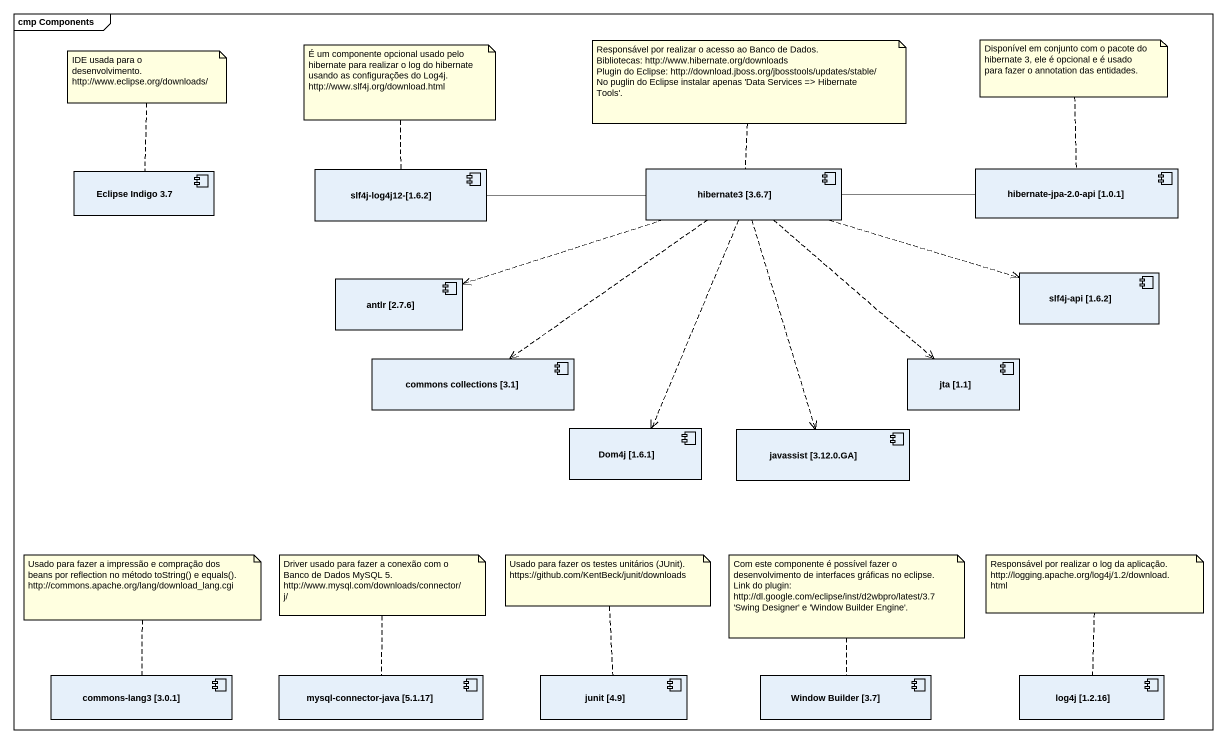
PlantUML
@startuml
mainframe cmp Components
component "Eclipse Indigo 3.7" as Eclipse_Indigo_3_7
component "slf4j-log4j12-[1.6.2]" as slf4j_log4j12_1_6_2
component "hibernate3 [3.6.7]" as hibernate3_3_6_7
component "hibernate-jpa-2.0-api [1.0.1]" as hibernate_jpa_2_0_api_1_0_1
component "antlr [2.7.6]" as antlr_2_7_6
component "slf4j-api [1.6.2]" as slf4j_api_1_6_2
component "commons collections [3.1]" as commons_collections_3_1
component "jta [1.1]" as jta_1_1
component "Dom4j [1.6.1]" as Dom4j_1_6_1
component "javassist [3.12.0.GA]" as javassist_3_12_0_GA
component "commons-lang3 [3.0.1]" as commons_lang3_3_0_1
component "mysql-connector-java [5.1.17]" as mysql_connector_java_5_1_17
component "junit [4.9]" as junit_4_9
component "Window Builder [3.7]" as Window_Builder_3_7
component "log4j [1.2.16]" as log4j_1_2_16
slf4j_log4j12_1_6_2 -right- hibernate3_3_6_7
hibernate3_3_6_7 -right- hibernate_jpa_2_0_api_1_0_1
hibernate3_3_6_7 .left.> antlr_2_7_6
hibernate3_3_6_7 .right.> slf4j_api_1_6_2
hibernate3_3_6_7 ..> commons_collections_3_1
hibernate3_3_6_7 ..> jta_1_1
hibernate3_3_6_7 ..> Dom4j_1_6_1
hibernate3_3_6_7 ..> javassist_3_12_0_GA
note top of Eclipse_Indigo_3_7
  IDE usada para o desenvolvimento.
  http://www.eclipse.org/downloads/
end note
note top of slf4j_log4j12_1_6_2
  É um componente opcional usado pelo hibernate para realizar o log do hibernate usando as configurações do Log4j.
  http://www.slf4j.org/download.html
end note
note top of hibernate3_3_6_7
  Responsável por realizar o acesso ao Banco de Dados.
  Bibliotecas: http://www.hibernate.org/downloads
  Plugin do Eclipse: http://download.jboss.org/jbosstools/updates/stable/
  No puglin do Eclipse instalar apenas 'Data Services => Hibernate Tools'.
end note
note top of hibernate_jpa_2_0_api_1_0_1 : Disponível em conjunto com o pacote do hibernate 3, ele é opcional e é usado para fazer o annotation das entidades.
note top of commons_lang3_3_0_1
  Usado para fazer a impressão e compração dos beans por reflection no método toString() e equals().
  http://commons.apache.org/lang/download_lang.cgi
end note
note top of mysql_connector_java_5_1_17
  Driver usado para fazer a conexão com o Banco de Dados MySQL 5.
  http://www.mysql.com/downloads/connector/j/
end note
note top of junit_4_9
  Usado para fazer os testes unitários (JUnit).
  https://github.com/KentBeck/junit/downloads
end note
note top of Window_Builder_3_7
  Com este componente é possível fazer o desenvolvimento de interfaces gráficas no eclipse.
  Link do plugin: http://dl.google.com/eclipse/inst/d2wbpro/latest/3.7
  ~'Swing Designer' e 'Window Builder Engine'.
end note
note top of log4j_1_2_16
  Responsável por realizar o log da aplicação.
  http://logging.apache.org/log4j/1.2/download.html
end note
@enduml
